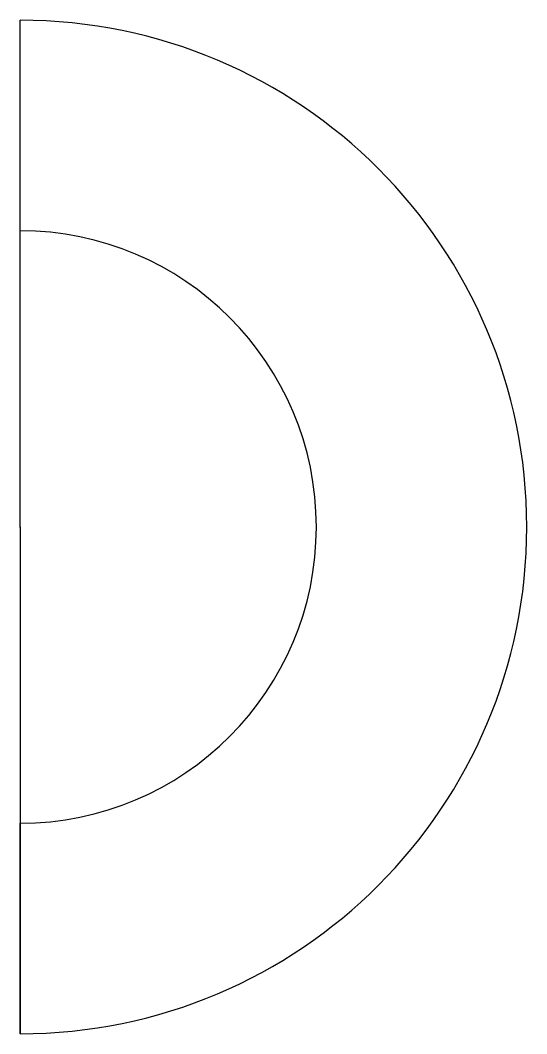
# Model space of a CAD drawing. Header units: centimetres. Extents: x 0 to 6.5, y -6.5 to 6.5.
import ezdxf

# ---------------------------------------------------------------- set-up
doc = ezdxf.new("R2010")
doc.units = ezdxf.units.CM
doc.header["$MEASUREMENT"] = 0
doc.layers.add('THRコントロールモジュール-基板外形-180deg v1_Sketch1', color=7, linetype='Continuous')

msp = doc.modelspace()

# ---------------------------------------------------------------- linework, layer by layer
at = {"layer": 'THRコントロールモジュール-基板外形-180deg v1_Sketch1'}
for p, q in [((0, 3.8), (0, 6.5)), ((0, 0), (0, 6.5)), ((0, 0), (0, 3.8)), ((0, 0), (0, -6.5)), ((0, 0), (0, -3.8)), ((0, -6.5), (0, -3.8)), ((0, -3.8), (0, -6.5))]:
    msp.add_line(p, q, dxfattribs=at)
for radius in [6.5, 3.8]:
    msp.add_arc((0, 0), radius, 270, 90, dxfattribs=at)
msp.add_point((0, 0), dxfattribs=at)

doc.saveas('drawing.dxf')
